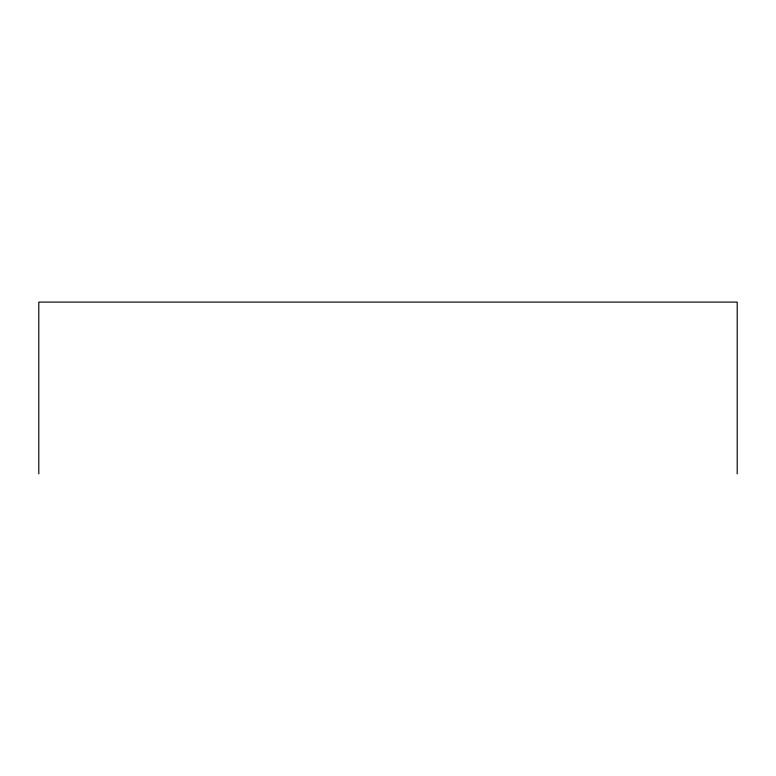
<?xml version="1.0" encoding="UTF-8"?>
<svg xmlns="http://www.w3.org/2000/svg" width="776" height="776" viewBox="0 0 776 776"><rect width="100%" height="100%" fill="white"/><g stroke="black" fill="none" stroke-linecap="round" stroke-linejoin="round"><path stroke-width="1.16" d="M737.2 473.903L737.2 302.097L38.8 302.097L38.8 473.903"/></g></svg>
